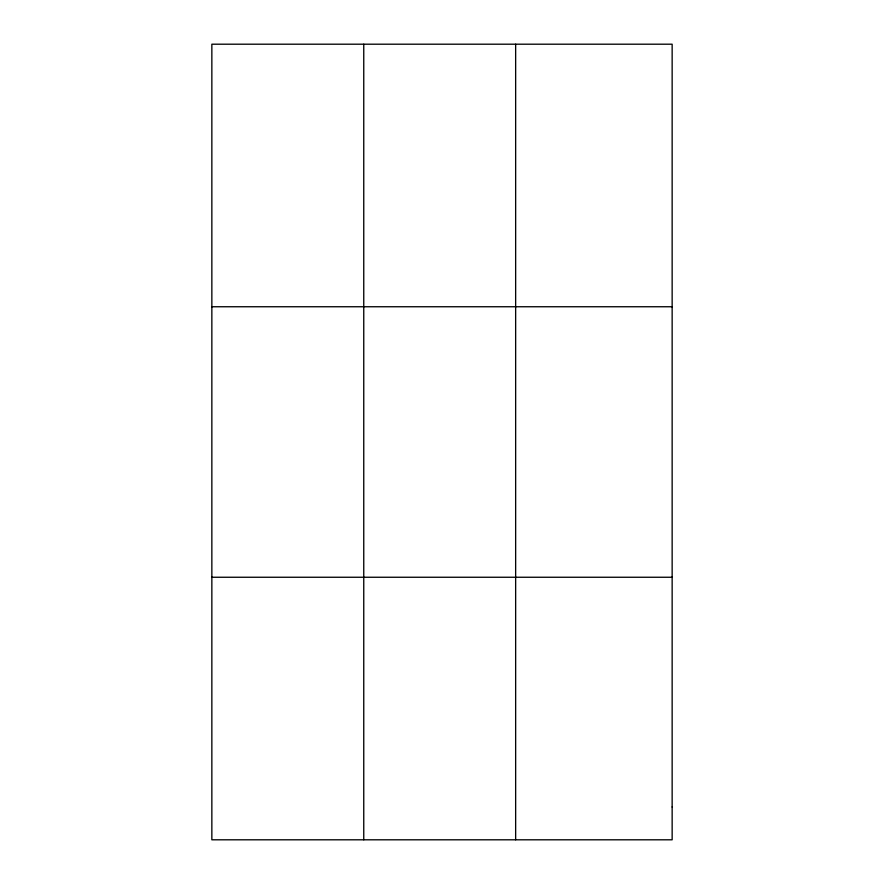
<?xml version="1.0" encoding="UTF-8"?>
<svg xmlns="http://www.w3.org/2000/svg" width="884" height="884" viewBox="0 0 884 884"><rect width="100%" height="100%" fill="white"/><g stroke="black" fill="none" stroke-linecap="round" stroke-linejoin="round"><path stroke-width="1.33" d="M363.755 839.8L363.755 44.2M515.648 839.8L515.648 44.2M211.851 306.748L672.149 306.748M211.851 577.252L672.149 577.252M672.149 806.981L672.149 839.8L211.851 839.8L211.851 44.2L672.149 44.2L672.149 806.981"/></g></svg>
